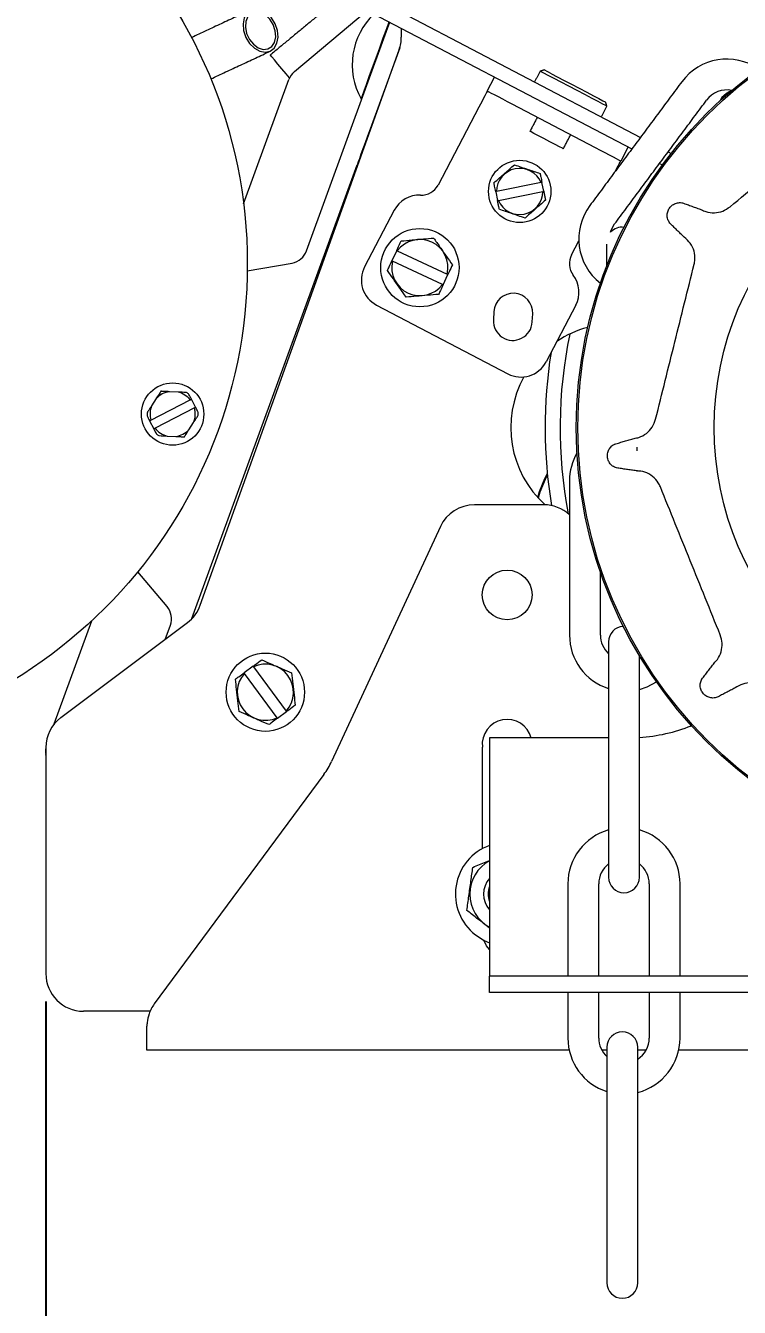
# Model space of a CAD drawing. Extents: x 19.7 to 49.9, y 8.2 to 37.5.
# Drawn here: x 24.67 to 29.41, y 24.63 to 33.14 of the extents above; entities that cross this region are included whole.
import ezdxf

# ---------------------------------------------------------------- set-up
doc = ezdxf.new("R2010")
doc.units = 0
doc.header["$LTSCALE"] = 0.5
doc.header["$MEASUREMENT"] = 0
doc.layers.get('Defpoints').update_dxf_attribs({"linetype": 'CONTINUOUS'})
doc.layers.add('DIM', color=1, linetype='CONTINUOUS')
doc.layers.add('OBJ', color=3, linetype='CONTINUOUS')
doc.styles.add('ROMANS', font='romans.shx', dxfattribs={"width": 0.9, "height": 0.375})
doc.dimstyles.new('GENIE', dxfattribs={"dimscale": 2, "dimtxt": 0.25, "dimasz": 0.156, "dimexe": 0.095, "dimexo": 0.0925, "dimgap": 0.095, "dimtad": 0, "dimtih": 1, "dimtoh": 1, "dimdec": 5, "dimzin": 4, "dimdsep": 46, "dimlunit": 5, "dimtxsty": 'ROMANS', "dimcen": 0.09, "dimadec": 0, "dimazin": 0, "dimtfac": 1, "dimtdec": 5, "dimtofl": 0, "dimtmove": 0, "dimatfit": 3, "dimfxl": 0, "dimfrac": 2, "dimtolj": 1, "dimtzin": 4, "dimarcsym": 0})
doc.dimstyles.new('GENIE1', dxfattribs={"dimscale": 2, "dimtxt": 0.25, "dimasz": 0.156, "dimexe": 0.095, "dimexo": 0.0925, "dimgap": 0.095, "dimtad": 0, "dimtih": 1, "dimtoh": 1, "dimdec": 5, "dimlfac": 1.333333, "dimzin": 4, "dimdsep": 46, "dimlunit": 5, "dimtxsty": 'ROMANS', "dimcen": 0.09, "dimadec": 0, "dimazin": 0, "dimtfac": 1, "dimtdec": 5, "dimtofl": 0, "dimtmove": 0, "dimatfit": 3, "dimfxl": 0, "dimfrac": 2, "dimtolj": 1, "dimtzin": 4, "dimarcsym": 0})

# ---------------------------------------------------------------- blocks, each defined once
blk = doc.blocks.new('*D30')
at = {"layer": 'Defpoints', "color": 0}
for p in [(24.8028, 26.8425), (33.686, 17.835), (33.686, 15.6797)]:
    blk.add_point(p, dxfattribs=at)
at = {"layer": 'DIM', "color": 0, "lineweight": -2}
for p, q in [((24.8028, 26.6575), (24.8028, 15.4897)), ((25.1148, 15.6797), (28.2749, 15.6797)), ((33.374, 15.6797), (30.2139, 15.6797))]:
    blk.add_line(p, q, dxfattribs=at)
at = {"layer": 'DIM', "color": 0}
for points in [[(25.1148, 15.7317), (25.1148, 15.6277), (24.8028, 15.6797)], [(33.374, 15.7317), (33.374, 15.6277), (33.686, 15.6797)]]:
    blk.add_solid(points, dxfattribs=at)
at = {"layer": 'DIM', "color": 0, "insert": (29.2444, 15.6797), "char_height": 0.375, "attachment_point": 5, "style": 'ROMANS'}
blk.add_mtext('\\A1;8 7/8', dxfattribs=at)
blk = doc.blocks.new('*D35')
at = {"layer": 'Defpoints', "color": 0}
for p in [(19.6704, 31.5543), (33.686, 17.835), (33.686, 13.9603)]:
    blk.add_point(p, dxfattribs=at)
at = {"layer": 'DIM', "color": 0, "lineweight": -2}
for p, q in [((19.6704, 31.3693), (19.6704, 13.7703)), ((19.9824, 13.9603), (25.2507, 13.9603)), ((33.374, 13.9603), (28.1057, 13.9603))]:
    blk.add_line(p, q, dxfattribs=at)
at = {"layer": 'DIM', "color": 0}
for points in [[(19.9824, 14.0123), (19.9824, 13.9083), (19.6704, 13.9603)], [(33.374, 14.0123), (33.374, 13.9083), (33.686, 13.9603)]]:
    blk.add_solid(points, dxfattribs=at)
at = {"layer": 'DIM', "color": 0, "insert": (26.6782, 13.9603), "char_height": 0.375, "attachment_point": 5, "style": 'ROMANS'}
blk.add_mtext('\\A1;18 11/16', dxfattribs=at)

msp = doc.modelspace()

# ---------------------------------------------------------------- linework, layer by layer
at = {"layer": 'OBJ', "linetype": 'Continuous', "lineweight": 15}
for p, q in [((26.5188056, 33.5632474), (28.7505184, 32.3945927)), ((26.4747345, 33.4790875), (28.6931889, 32.3173789)), ((26.4527653, 32.8310677), (26.9367327, 33.2371584)), ((27.0648944, 33.0999363), (27.0863274, 33.1588275)), ((27.162815, 33.1187751), (27.162815, 33.0608882)), ((26.5337947, 31.6407535), (27.0648944, 33.0999363)), ((25.828118, 29.2882005), (27.1481942, 32.9766438)), ((27.1524276, 32.9895785), (26.9553451, 32.4480961)), ((26.1156634, 31.9538469), (26.415652, 32.7780618)), ((27.7331962, 32.7015613), (27.7819066, 32.7945821)), ((28.1605979, 32.8163871), (28.1115567, 32.8420687)), ((27.6775281, 32.5952586), (27.4066038, 32.0778903)), ((28.4525363, 32.3248694), (27.8997431, 32.6143508)), ((28.6677924, 32.3306797), (28.6190832, 32.2376589)), ((28.9343648, 32.2983242), (28.9540918, 32.2879896)), ((25.7727607, 29.1989718), (26.8698394, 32.2131693)), ((28.8770363, 32.221101), (28.895779, 32.211292)), ((28.0903841, 32.0946265), (27.7953927, 32.0351908)), ((28.1079123, 32.0369555), (28.0960594, 32.0957716)), ((27.7897174, 32.0340456), (27.8015703, 31.9752295)), ((27.8072456, 31.9763652), (28.1022358, 32.0358103)), ((27.1157038, 31.9103824), (26.9189311, 31.5346197)), ((28.2924908, 31.6139831), (28.3411577, 31.7069194)), ((28.5241076, 31.6846732), (28.5241076, 31.5345259)), ((27.1319074, 31.6425933), (27.1002982, 31.5745783)), ((27.1362627, 31.6405658), (27.4676212, 31.4865699)), ((26.140092, 31.507868), (26.4380401, 31.5604046)), ((27.4360131, 31.4185596), (27.1046535, 31.5725555)), ((27.4403685, 31.4165321), (27.4719765, 31.4845471)), ((26.9982639, 31.2808588), (27.869976, 30.8243764)), ((27.7772204, 31.2373287), (27.7743023, 31.1824079)), ((28.3205097, 31.279479), (28.1237357, 30.9037116)), ((28.0319387, 31.1687176), (28.0348567, 31.2236384)), ((25.5002244, 30.5167742), (25.7615767, 30.651293)), ((25.5363744, 30.6611911), (25.5052837, 30.6128832)), ((25.6804205, 30.703027), (25.6230428, 30.7058007)), ((25.7972855, 30.6021919), (25.7698274, 30.6555404)), ((25.7890347, 30.5979445), (25.5276824, 30.4634257)), ((25.4919736, 30.5125268), (25.5194316, 30.4591783)), ((25.7528871, 30.4535323), (25.7839753, 30.5018355)), ((25.6088386, 30.4116917), (25.6662186, 30.4089227)), ((28.7291077, 30.3136585), (28.7291077, 30.3375003)), ((28.7291077, 30.1752818), (28.7291077, 30.1847623)), ((28.0682131, 30.0042681), (28.0794535, 30.0431332)), ((28.1089226, 29.9549981), (27.6487958, 29.9549981)), ((27.4219415, 29.8100555), (26.7000095, 28.25115)), ((25.6076723, 29.2789922), (25.4132016, 29.5107511)), ((24.8584842, 28.4997765), (25.107817, 29.1848169)), ((24.9028145, 28.5424994), (25.7427402, 29.1724454)), ((25.5951014, 29.0617169), (25.6293787, 29.1558875)), ((28.5384925, 29.0455767), (28.5384925, 28.775577)), ((28.7434914, 28.775577), (28.7434914, 28.9526451)), ((26.1791248, 28.8837149), (26.1187235, 28.8392555)), ((26.1819713, 28.8798476), (26.3985825, 28.5855837)), ((26.3381824, 28.5411196), (26.1215723, 28.8353882)), ((26.3410288, 28.5372523), (26.4014302, 28.5817165)), ((24.8028148, 28.3425), (24.8028148, 26.8424999)), ((27.7008149, 27.672051), (27.7008149, 28.3463344)), ((27.7490091, 28.4075019), (27.7490091, 26.9454986)), ((28.5384925, 28.4075019), (27.7490091, 28.4075019)), ((24.8028148, 28.2925964), (24.8021883, 28.2961445)), ((26.6484128, 28.1640991), (25.5230079, 26.6412286)), ((28.5384925, 27.7515786), (28.5384925, 27.481579)), ((28.7434914, 27.481579), (28.7434914, 27.7515786)), ((27.7490091, 26.9454986), (27.7490091, 26.8255008)), ((27.7490091, 26.7174991), (27.7490091, 26.8255008)), ((28.6890083, 26.8255008), (27.7490091, 26.8255008)), ((29.7805043, 26.8255008), (28.6890083, 26.8255008)), ((28.6890083, 26.7174991), (27.7490091, 26.7174991)), ((29.7805043, 26.7174991), (28.6890083, 26.7174991)), ((25.4948717, 26.5924983), (25.0528141, 26.5924983)), ((25.474064, 26.3350015), (25.474064, 26.4926487)), ((28.2769912, 26.3350015), (25.474064, 26.3350015)), ((28.5274809, 26.3350015), (28.4934711, 26.3350015)), ((28.5274809, 26.3531833), (28.5274809, 26.0831836)), ((28.732481, 26.0831836), (28.732481, 26.3531833)), ((28.7883533, 26.3350015), (28.732481, 26.3350015)), ((33.5530982, 26.3350015), (29.0048332, 26.3350015)), ((28.5274809, 25.0591805), (28.5274809, 24.7891809)), ((28.732481, 24.7891809), (28.732481, 25.0591805))]:
    msp.add_line(p, q, dxfattribs=at)
at = {"layer": 'OBJ', "linetype": 'Continuous', "lineweight": 15, "flags": 128}
for points in [[(26.3252911, 33.1490561), (26.3007535, 33.1892681), (26.2691149, 33.2211167), (26.2334706, 33.2414762), (26.1973113, 33.2483565), (26.1641744, 33.2410913), (26.1373065, 33.2203846), (26.1193336, 33.1882544), (26.1120191, 33.147864), (26.1160788, 33.1031558), (26.1311114, 33.0585134), (26.155649, 33.0183014), (26.1872876, 32.9864528), (26.2229319, 32.9660933), (26.2590924, 32.959213), (26.2922281, 32.9664782), (26.3190971, 32.9871943), (26.3370677, 33.0193151), (26.3443822, 33.0597055), (26.3403249, 33.1044136), (26.3252911, 33.1490561)], [(26.3124738, 33.1430863), (26.2898627, 33.1796469), (26.2605696, 33.2079943), (26.2277695, 33.2250497), (26.1950151, 33.2289639), (26.1658581, 33.2193145), (26.1434559, 33.1971435), (26.1302373, 33.1648537), (26.1276348, 33.1259464), (26.1359314, 33.0846362), (26.1542258, 33.0454097), (26.1805363, 33.0125005), (26.2120129, 32.9894846), (26.2452425, 32.978859), (26.2766265, 32.9817689), (26.3027622, 32.997895), (26.3208196, 33.0255009), (26.3288392, 33.0615922), (26.3259529, 33.1022547), (26.3124738, 33.1430863)], [(26.9308602, 32.7462977), (26.9497401, 32.7981678), (26.9713315, 32.8574908), (26.994751, 32.9218357), (27.0190399, 32.9885741), (27.0432044, 33.0549653), (27.0662543, 33.1182964), (27.0818583, 33.1611648)], [(26.4202221, 32.7889784), (26.3980545, 32.8158051), (26.370573, 32.8490617), (26.3438401, 32.8814078), (26.3207551, 32.9093422), (26.3038182, 32.929833), (26.2948646, 32.9406745), (26.2937218, 32.9420543)], [(28.1378672, 32.8057146), (28.1082643, 32.8212212), (28.0901541, 32.8307016), (28.0845609, 32.8336302)], [(28.5275044, 32.601679), (28.5274739, 32.6016977), (28.5201688, 32.6055275), (28.5004183, 32.6158621), (28.4693699, 32.632129), (28.4288305, 32.653352), (28.3811539, 32.6783202), (28.3291113, 32.7055694), (28.2757276, 32.733532), (28.224105, 32.7605559), (28.1772438, 32.7851017), (28.1378672, 32.8057146)], [(28.1605979, 32.8163871), (28.1984328, 32.7965815), (28.2436103, 32.772918), (28.2932933, 32.7469078), (28.3443597, 32.7201655), (28.3936016, 32.6943806), (28.4379238, 32.6711677), (28.4745407, 32.6519909), (28.501154, 32.6380613), (28.5160892, 32.6302329), (28.5190647, 32.6286747)], [(26.8955984, 32.649419), (26.8974875, 32.6546098), (26.9041883, 32.6730168), (26.9154674, 32.7040112), (26.9308602, 32.7462977)], [(27.7331962, 32.7015613), (27.7321273, 32.6995151), (27.7289594, 32.6934701), (27.7238144, 32.6836424), (27.7168918, 32.6704261), (27.7084556, 32.6543188), (27.698832, 32.6359399), (27.6883883, 32.6159935), (27.6775281, 32.5952586)], [(27.8997431, 32.6143508), (27.8672515, 32.6313593), (27.8360084, 32.64772), (27.8072151, 32.6628042), (27.781977, 32.6760205), (27.7612644, 32.686862), (27.7458739, 32.694925), (27.736397, 32.6998811), (27.7331962, 32.7015613)], [(29.3206709, 32.6856793), (29.2912605, 32.6585709), (29.2803498, 32.639657)], [(29.358812, 32.7089673), (29.3382109, 32.6963893), (29.3250978, 32.6883826), (29.3206709, 32.6856793)], [(26.9553451, 32.4480961), (26.938664, 32.4022615), (26.9226235, 32.3581917), (26.9078409, 32.317576), (26.8948839, 32.2819822), (26.8842501, 32.2527618), (26.8763478, 32.2310507), (26.871482, 32.2176843), (26.8698394, 32.2131693)], [(28.2381661, 32.3185991), (28.2318771, 32.3218938), (28.2129948, 32.3317873), (28.1837933, 32.347078), (28.1477935, 32.3659262), (28.1093379, 32.3860697), (28.0730636, 32.4050587), (28.0433481, 32.4206217), (28.0237724, 32.4308718), (28.0167008, 32.4345795), (28.0166938, 32.4345795)], [(28.6190832, 32.2376589), (28.6158824, 32.2393297), (28.6064054, 32.2442952), (28.591015, 32.2523582), (28.5703024, 32.2631997), (28.5450643, 32.276416), (28.516271, 32.2915002), (28.4850279, 32.3078609), (28.4525363, 32.3248694)], [(26.8698394, 32.2131693), (26.8743531, 32.2115267), (26.8743613, 32.2115267)], [(28.5833755, 32.1694749), (28.5847178, 32.1720374), (28.5943425, 32.1904163), (28.6027787, 32.2065236), (28.6097013, 32.2197399), (28.6148451, 32.2295676), (28.6180131, 32.2356126), (28.6190832, 32.2376589)], [(28.552441, 31.7659937), (28.5546773, 31.7731697), (28.5789509, 31.8196144)], [(28.0794535, 30.0431332), (28.1150215, 30.1291704), (28.1319548, 30.1602868)], [(28.0837983, 30.0406833), (28.1189885, 30.1261807), (28.132782, 30.1519187)], [(28.0721718, 29.9999503), (28.0725649, 30.0015319), (28.0837983, 30.0406833)], [(28.7434914, 28.7288508), (28.7942094, 28.745709), (28.8563742, 28.7786464)], [(27.6542611, 27.099485), (27.713136, 27.0625489), (27.7490091, 27.0472911)], [(27.7490091, 27.0027566), (27.7285041, 27.0273681), (27.70965, 27.0642948)]]:
    msp.add_lwpolyline(points, dxfattribs=at)
at = {"layer": 'OBJ', "linetype": 'Continuous', "lineweight": 15}
for centre, radius in [((22.9054257, 31.5543494), 3.235), ((31.2690086, 30.4675), 2.945), ((31.2690086, 30.4675), 2.9348318), ((31.2690086, 30.4675), 2.0288784), ((27.9488147, 32.0355), 0.207), ((27.2861375, 31.5295629), 0.26), ((25.6446297, 30.5573607), 0.207), ((27.8653147, 29.3563), 0.165), ((26.260077, 28.710485), 0.26)]:
    msp.add_circle(centre, radius, dxfattribs=at)
for centre, radius, start, end in [((27.3019339, 32.8761174), 0.465295, 133.4986834, 209.15742096), ((26.9128147, 33.0608893), 0.25, 340.30797876, 0), ((29.3238571, 32.5419368), 0.3725, 55.34824452, 143.40791772), ((26.5331138, 32.7353084), 0.125, 130, 160), ((29.3238571, 32.5419368), 0.1675, 79.01735934, 143.40791772), ((27.9488147, 32.0355), 0.153422, 22.66933242, 180.11689013), ((27.2822506, 31.8231706), 0.188, 87.50641801, 152.36081014), ((27.2958685, 32.1358742), 0.125, 267.50641801, 332.36081014), ((27.9488147, 32.0355), 0.153422, 202.66933242, 0.11689013), ((28.7134364, 31.7197674), 0.3725, 143.40791772, 232.05098874), ((28.6266073, 31.6952422), 0.1025, 81.90321264, 136.35017), ((27.2861375, 31.5295629), 0.1865064, 346.67317361, 143.47462207), ((26.4163335, 31.6835061), 0.125, 280, 340), ((28.4032266, 31.5559966), 0.125, 152.36081014, 217.21520227), ((27.0854772, 31.4474039), 0.188, 152.36081014, 242.36081014), ((27.2861375, 31.5295629), 0.1865064, 166.67317361, 323.47462207), ((28.1539629, 31.366691), 0.188, 332.36081014, 37.21520227), ((27.9060387, 31.2304853), 0.129, 356.95834204, 176.95834204), ((27.9031203, 31.1755628), 0.129, 176.95834204, 356.95834204), ((28.5782508, 30.4675), 0.689, 104.97537421, 123.77421913), ((31.278007, 30.4673281), 3.061, 168.2823347, 190.76819691), ((27.9571895, 30.9909242), 0.188, 242.36081014, 332.36081014), ((31.278007, 30.4673281), 3.161, 170.91137841, 189.42310479), ((28.5782508, 30.4675), 0.689, 150.76807749, 228.07902609), ((25.6446297, 30.5573607), 0.15, 98.27469629, 136.19572749), ((25.6446297, 30.5573607), 0.15, 38.77217092, 76.19572749), ((25.6446297, 30.5573607), 0.17, 50.43778495, 57.23521189), ((25.6446297, 30.5573607), 0.17, 177.23521189, 184.03263883), ((25.6446297, 30.5573607), 0.15, 158.27469629, 195.69825286), ((25.6446297, 30.5573607), 0.15, 338.27469629, 15.69825286), ((25.6446297, 30.5573607), 0.17, 357.23521189, 4.03263883), ((25.6446297, 30.5573607), 0.15, 218.77217092, 256.19572749), ((25.6446297, 30.5573607), 0.17, 230.43778495, 237.23521189), ((25.6446297, 30.5573607), 0.15, 278.27469629, 316.19572749), ((28.65166, 30.1138522), 0.3725, 150.08283693, 180), ((27.6487961, 29.705), 0.25, 90, 155.15111883), ((28.1089229, 29.705), 0.25, 47.08219237, 90), ((25.5119168, 29.1986416), 0.125, 340, 40), ((25.5927393, 29.3724435), 0.25, 306.86989765, 340.30797876), ((28.640992, 29.0455778), 0.1025, 92.69757808, 180), ((28.65166, 29.0898522), 0.3725, 180, 252.3136042), ((28.65166, 29.0898522), 0.1675, 180, 227.49689446), ((26.260077, 28.710485), 0.1865064, 317.9561887, 114.75763716), ((26.260077, 28.710485), 0.1865064, 137.9561887, 294.75763716), ((25.0528147, 28.3425), 0.25, 126.86989765, 180), ((27.8653147, 28.3645), 0.1655, 15.05930657, 186.3016975), ((28.6690086, 29.5375), 1.13, 273.77936155, 291.78262767), ((24.9252902, 28.3178492), 0.125, 168.46470335, 190), ((26.2463005, 28.4612618), 0.5, 323.53550769, 335.15111883), ((28.6409121, 27.4384825), 0.3725, 105.95923638, 180), ((28.6409121, 27.4384825), 0.3725, 0, 74.01520894), ((27.8653147, 27.3705), 0.3435, 109.79106066, 232.09009293), ((27.8653147, 27.3705), 0.2486751, 117.88528143, 242.11471857), ((28.6409121, 27.4384825), 0.1675, 127.69539919, 180), ((28.6409121, 27.4384825), 0.1675, 0, 52.23551949), ((27.8653147, 27.3705), 0.15625, 138.10404704, 221.89595296), ((27.8653147, 27.3705), 0.12625, 157.10745595, 202.89254405), ((28.640992, 27.4815778), 0.1025, 180, 0), ((25.0528147, 26.8425), 0.25, 180, 270), ((25.7240647, 26.4926483), 0.25, 143.53550769, 160.76721165), ((28.6409121, 26.4144825), 0.3725, 180, 252.27120523), ((28.6409121, 26.4144825), 0.1675, 180, 227.37493887), ((28.6299815, 26.3531825), 0.1025, 0, 180), ((28.6409121, 26.4144825), 0.1675, 303.13973025, 0), ((28.6409121, 26.4144825), 0.3725, 284.23052149, 0), ((28.6299815, 24.7891825), 0.1025, 180, 0)]:
    msp.add_arc(centre, radius, start, end, dxfattribs=at)
for points in [[(26.7617215, 33.3288087), (26.2937218, 32.9420543)], [(26.1641744, 33.2410913), (25.7700879, 33.0573213)], [(25.8981417, 32.7827175), (26.2922281, 32.9664782)], [(28.0845609, 32.8336302), (28.0474488, 32.7627617)], [(28.1115567, 32.8420687), (28.0845609, 32.8336302)], [(29.0247773, 32.7639913), (28.4143565, 31.941818)], [(26.8955984, 32.649419), (26.9002976, 32.6477107)], [(28.4903923, 32.5308105), (28.5275044, 32.601679)], [(28.5275044, 32.601679), (28.5190647, 32.6286747)], [(28.5789509, 31.8196144), (29.1893717, 32.6417877)], [(28.0654041, 32.5276003), (28.0166938, 32.4345795)], [(28.2381661, 32.3185991), (28.2868753, 32.4116199)], [(28.0903841, 32.0946265), (28.0960594, 32.0957716)], [(27.7897174, 32.0340456), (27.7953927, 32.0351908)], [(28.1079123, 32.0369555), (28.1022358, 32.0358103)], [(28.1079123, 32.0369555), (28.1198063, 31.9779328)], [(27.8072456, 31.9763652), (27.8015703, 31.9752295)], [(27.8134642, 31.9162021), (27.8015703, 31.9752295)], [(29.0290822, 31.9597088), (29.1548585, 31.914475)], [(29.0408154, 31.7318266), (28.9449563, 31.8249741)], [(27.1046535, 31.5725555), (27.1002982, 31.5745783)], [(27.1319074, 31.6425933), (27.1362627, 31.6405658)], [(27.4403685, 31.4165321), (27.4360131, 31.4185596)], [(27.4676212, 31.4865699), (27.4719765, 31.4845471)], [(25.6230428, 30.7058007), (25.566829, 30.7085134)], [(25.5052837, 30.6128832), (25.4748267, 30.5655608)], [(25.7839753, 30.5018355), (25.8144324, 30.5491625)], [(25.6662186, 30.4089227), (25.72243, 30.4062099)], [(28.5797711, 30.3581273), (28.7081158, 30.3954576)], [(28.7232106, 30.1806603), (28.5909059, 30.1996775)], [(28.2791595, 30.1138515), (28.2791595, 29.0898531)], [(28.4841596, 29.0898531), (28.4841596, 29.5095637)], [(26.1791248, 28.8837149), (26.1819713, 28.8798476)], [(29.1576581, 28.7983207), (29.2395464, 28.9039617)], [(26.1215723, 28.8353882), (26.1187235, 28.8392555)], [(28.5384925, 28.775577), (28.5384925, 27.7515786)], [(28.7434914, 27.7515786), (28.7434914, 28.775577)], [(29.3780134, 28.7390586), (29.2598002, 28.6766756)], [(26.3410288, 28.5372523), (26.3381824, 28.5411196)], [(26.3985825, 28.5855837), (26.4014302, 28.5817165)], [(28.2684119, 27.4384806), (28.2684119, 26.8255008)], [(28.473412, 26.8255008), (28.473412, 27.4384806)], [(28.8084124, 27.4384806), (28.8084124, 26.8255008)], [(29.0134125, 26.8255008), (29.0134125, 27.4384806)], [(28.2684119, 26.7174991), (28.2684119, 26.4144822)], [(28.473412, 26.4144822), (28.473412, 26.7174991)], [(28.8084124, 26.7174991), (28.8084124, 26.4144822)], [(29.0134125, 26.4144822), (29.0134125, 26.7174991)], [(28.5274809, 26.0831836), (28.5274809, 25.0591805)], [(28.732481, 25.0591805), (28.732481, 26.0831836)]]:
    msp.add_open_spline(points, degree=1, dxfattribs=at)
for points, knots in [([(29.3451862, 31.9337409), (29.4805165, 32.0473778), (29.7513264, 32.274777), (30.0221373, 32.5021753), (30.1576175, 32.6159372)], [0, 0, 0, 0, 0.499724082, 1, 1, 1, 1]), ([(27.7778234, 32.0930683), (27.8018964, 32.1142857), (27.8471083, 32.1541343), (27.892126, 32.1938111), (27.9131741, 32.2123621)], [0, 0, 0, 0, 0.532448195, 1, 1, 1, 1]), ([(27.9131741, 32.2123621), (27.9435864, 32.2021274), (28.0007061, 32.182905), (28.0575752, 32.1637504), (28.0841655, 32.1547943)], [0, 0, 0, 0, 0.532430462, 1, 1, 1, 1]), ([(27.7897174, 32.0340456), (27.787251, 32.046286), (27.7832404, 32.0661905), (27.7793294, 32.0855962), (27.7778234, 32.0930683)], [0, 0, 0, 0, 0.614955339, 1, 1, 1, 1]), ([(28.0841655, 32.1547943), (28.0856714, 32.1473222), (28.0895825, 32.1279165), (28.0935931, 32.108012), (28.0960594, 32.0957716)], [0, 0, 0, 0, 0.385044661, 1, 1, 1, 1]), ([(27.9844556, 31.8586343), (27.9540439, 31.8688737), (27.8969269, 31.8881045), (27.8400549, 31.9072504), (27.8134642, 31.9162021)], [0, 0, 0, 0, 0.532446701, 1, 1, 1, 1]), ([(28.1198063, 31.9779328), (28.0957335, 31.9567136), (28.0505227, 31.9168622), (28.0055039, 31.8771851), (27.9844556, 31.8586343)], [0, 0, 0, 0, 0.532456074, 1, 1, 1, 1]), ([(28.9449563, 31.8249741), (28.9399337, 31.83313), (28.9299813, 31.8492911), (28.9261725, 31.8785601), (28.9317517, 31.9071841), (28.9466207, 31.9322786), (28.9687796, 31.9509328), (28.9957021, 31.9611853), (29.0165113, 31.9619266), (29.0273884, 31.9600076), (29.0290822, 31.9597088)], [0, 0, 0, 0, 0.14377263, 0.28489178, 0.422617184, 0.5581269, 0.693834816, 0.831960122, 0.973832623, 1, 1, 1, 1]), ([(29.1548585, 31.914475), (29.1646482, 31.9098653), (29.1916015, 31.8971738), (29.2407908, 31.8911176), (29.2979905, 31.9013558), (29.3294344, 31.9229322), (29.3451862, 31.9337409)], [0, 0, 0, 0, 0.159972852, 0.440440164, 0.719688751, 1, 1, 1, 1]), ([(27.1319074, 31.6425933), (27.134448, 31.64806), (27.1444938, 31.6696756), (27.1543572, 31.6908991), (27.1617261, 31.7067551)], [0, 0, 0, 0, 0.252902067, 1, 1, 1, 1]), ([(27.1617261, 31.7067551), (27.1856426, 31.7088776), (27.2341838, 31.7131853), (27.3076005, 31.7197066), (27.3547948, 31.7238977), (27.3773835, 31.7259037)], [0, 0, 0, 0, 0.336153271, 0.682262862, 1, 1, 1, 1]), ([(27.3773835, 31.7259037), (27.3911804, 31.7062525), (27.4191826, 31.6663687), (27.4615388, 31.6060474), (27.4887641, 31.5672696), (27.5017953, 31.548709)], [0, 0, 0, 0, 0.3361548327, 0.6822563891, 1, 1, 1, 1]), ([(29.1070563, 31.5523603), (29.1089431, 31.5620731), (29.1144955, 31.5906563), (29.1088063, 31.6396347), (29.0846053, 31.6935649), (29.0553951, 31.7190875), (29.0408154, 31.7318266)], [0, 0, 0, 0, 0.1462741568, 0.4304652715, 0.7157269418, 1, 1, 1, 1]), ([(27.0704794, 31.5104165), (27.0743092, 31.5186562), (27.0841413, 31.5398102), (27.0941736, 31.5613988), (27.1002982, 31.5745783)], [0, 0, 0, 0, 0.389514193, 1, 1, 1, 1]), ([(27.1948912, 31.3332217), (27.1810942, 31.3528729), (27.1530921, 31.3927568), (27.1107359, 31.453078), (27.0835106, 31.4918558), (27.0704794, 31.5104165)], [0, 0, 0, 0, 0.3361548327, 0.6822563891, 1, 1, 1, 1]), ([(27.5017953, 31.548709), (27.4944263, 31.5328529), (27.4845629, 31.5116294), (27.4745171, 31.4900138), (27.4719765, 31.4845471)], [0, 0, 0, 0, 0.747097933, 1, 1, 1, 1]), ([(28.8507681, 30.5229177), (28.8934593, 30.6943976), (28.9788884, 31.0375451), (29.0643181, 31.3806927), (29.1070563, 31.5523603)], [0, 0, 0, 0, 0.4997264666, 1, 1, 1, 1]), ([(27.4403685, 31.4165321), (27.434243, 31.4033545), (27.4242083, 31.381767), (27.4143781, 31.3606117), (27.4105485, 31.3523703)], [0, 0, 0, 0, 0.61043041, 1, 1, 1, 1]), ([(27.4105485, 31.3523703), (27.3866325, 31.3502479), (27.3380913, 31.34594), (27.2646746, 31.339419), (27.2174798, 31.3352278), (27.1948912, 31.3332217)], [0, 0, 0, 0, 0.336147982, 0.682262888, 1, 1, 1, 1]), ([(25.566829, 30.7085134), (25.5650003, 30.7056711), (25.5550236, 30.6901647), (25.5447582, 30.6742162), (25.5363744, 30.6611911)], [0, 0, 0, 0, 0.1832982485, 1, 1, 1, 1]), ([(25.7366319, 30.7003143), (25.7354444, 30.7003721), (25.7170534, 30.7012684), (25.6981259, 30.702177), (25.6804205, 30.703027)], [0, 0, 0, 0, 0.0645661232, 1, 1, 1, 1]), ([(25.7698274, 30.6555404), (25.7696068, 30.6559691), (25.7639188, 30.6670225), (25.7583034, 30.6779336), (25.7529058, 30.6884215)], [0, 0, 0, 0, 0.038786542, 1, 1, 1, 1]), ([(25.7615767, 30.651293), (25.7627726, 30.6519096), (25.7655223, 30.6533273), (25.7682731, 30.6547414), (25.7698274, 30.6555404)], [0, 0, 0, 0, 0.434935289, 1, 1, 1, 1]), ([(25.7972855, 30.6021919), (25.7957311, 30.6013929), (25.7929803, 30.5999788), (25.7902306, 30.5985611), (25.7890347, 30.5979445)], [0, 0, 0, 0, 0.565064711, 1, 1, 1, 1]), ([(25.8142094, 30.5693155), (25.8129944, 30.571675), (25.8074042, 30.5825316), (25.801728, 30.5935602), (25.7972855, 30.6021919)], [0, 0, 0, 0, 0.217340123, 1, 1, 1, 1]), ([(25.4750496, 30.5454032), (25.4804486, 30.5349172), (25.4860654, 30.5240081), (25.491753, 30.5129555), (25.4919736, 30.5125268)], [0, 0, 0, 0, 0.9612103, 1, 1, 1, 1]), ([(25.4919736, 30.5125268), (25.4935276, 30.5133282), (25.496277, 30.5147461), (25.4990283, 30.5161597), (25.5002244, 30.5167742)], [0, 0, 0, 0, 0.56523996, 1, 1, 1, 1]), ([(28.7081158, 30.3954576), (28.7187449, 30.397485), (28.7480084, 30.4030666), (28.7913651, 30.4270735), (28.8316189, 30.4689802), (28.844377, 30.5049161), (28.8507681, 30.5229177)], [0, 0, 0, 0, 0.159977534, 0.440441823, 0.719696468, 1, 1, 1, 1]), ([(25.5276824, 30.4634257), (25.5264863, 30.4628112), (25.5237351, 30.4613976), (25.5209857, 30.4599797), (25.5194316, 30.4591783)], [0, 0, 0, 0, 0.43476004, 1, 1, 1, 1]), ([(25.5194316, 30.4591783), (25.523875, 30.4505471), (25.5295522, 30.4395193), (25.5351391, 30.4286615), (25.5363532, 30.4263019)], [0, 0, 0, 0, 0.782681779, 1, 1, 1, 1]), ([(25.5526272, 30.4144091), (25.5538146, 30.4143512), (25.5722057, 30.413455), (25.5911332, 30.412544), (25.6088386, 30.4116917)], [0, 0, 0, 0, 0.064565874, 1, 1, 1, 1]), ([(25.72243, 30.4062099), (25.7242588, 30.4090506), (25.7342397, 30.4245542), (25.7445037, 30.4405045), (25.7528871, 30.4535323)], [0, 0, 0, 0, 0.18322784, 1, 1, 1, 1]), ([(28.5909059, 30.1996775), (28.5820494, 30.203322), (28.564498, 30.2105445), (28.5442153, 30.2319876), (28.5319043, 30.2584252), (28.5291812, 30.2874668), (28.536143, 30.3155838), (28.5519026, 30.3396968), (28.5682967, 30.3525344), (28.5782254, 30.3573739), (28.5797711, 30.3581273)], [0, 0, 0, 0, 0.143756075, 0.284889709, 0.422612119, 0.558135848, 0.693843015, 0.831951073, 0.973837344, 1, 1, 1, 1]), ([(28.8822881, 30.0744045), (28.878105, 30.0833724), (28.8657959, 30.1097608), (28.8324036, 30.1460405), (28.7811274, 30.1754488), (28.7424936, 30.1789252), (28.7232106, 30.1806603)], [0, 0, 0, 0, 0.1462927, 0.430468212, 0.715733534, 1, 1, 1, 1]), ([(29.2800365, 29.0909278), (29.2137816, 29.2547515), (29.0811996, 29.5825773), (28.948616, 29.9104026), (28.8822881, 30.0744045)], [0, 0, 0, 0, 0.499727737, 1, 1, 1, 1]), ([(29.2395464, 28.9039617), (29.2469551, 28.9118492), (29.267352, 28.9335643), (29.288314, 28.9784738), (29.2962502, 29.0360369), (29.2854478, 29.0726081), (29.2800365, 29.0909278)], [0, 0, 0, 0, 0.159985611, 0.440453776, 0.71970342, 1, 1, 1, 1]), ([(26.1791248, 28.8837149), (26.1839796, 28.8872888), (26.203175, 28.9014199), (26.2220233, 28.9152938), (26.2361047, 28.9256587)], [0, 0, 0, 0, 0.252913572, 1, 1, 1, 1]), ([(26.2361047, 28.9256587), (26.2581, 28.91603), (26.3027421, 28.8964872), (26.3702611, 28.8669312), (26.413664, 28.8479284), (26.434438, 28.8388331)], [0, 0, 0, 0, 0.336151644, 0.682262092, 1, 1, 1, 1]), ([(26.0617447, 28.7973116), (26.0690622, 28.8026994), (26.0878467, 28.8165301), (26.1070195, 28.8306413), (26.1187235, 28.8392555)], [0, 0, 0, 0, 0.389550955, 1, 1, 1, 1]), ([(26.0857156, 28.5821388), (26.0830579, 28.6060013), (26.0776635, 28.6544333), (26.0694987, 28.7276837), (26.0642547, 28.774773), (26.0617447, 28.7973116)], [0, 0, 0, 0, 0.336148121, 0.682257793, 1, 1, 1, 1]), ([(26.434438, 28.8388331), (26.4370965, 28.8149706), (26.4424924, 28.7665372), (26.4506539, 28.6932849), (26.4558995, 28.6461941), (26.4584101, 28.6236556)], [0, 0, 0, 0, 0.336141345, 0.682264167, 1, 1, 1, 1]), ([(29.2598002, 28.6766756), (29.2504929, 28.6744199), (29.2320485, 28.6699499), (29.2030365, 28.6753722), (29.1775359, 28.6895223), (29.1582615, 28.7114174), (29.1473696, 28.7382582), (29.1459399, 28.7670302), (29.151663, 28.7870508), (29.1568503, 28.7968022), (29.1576581, 28.7983207)], [0, 0, 0, 0, 0.143753974, 0.284877945, 0.422599053, 0.558128141, 0.693836433, 0.831954657, 0.973832812, 1, 1, 1, 1]), ([(29.569166, 28.7466007), (29.5605106, 28.751396), (29.535041, 28.7655068), (29.4867038, 28.775238), (29.4279328, 28.7688876), (29.394634, 28.7489901), (29.3780134, 28.7390586)], [0, 0, 0, 0, 0.14628315, 0.430457438, 0.715722342, 1, 1, 1, 1]), ([(26.4584101, 28.6236556), (26.4443295, 28.6132895), (26.425483, 28.5994147), (26.406285, 28.5852887), (26.4014302, 28.5817165)], [0, 0, 0, 0, 0.747115123, 1, 1, 1, 1]), ([(26.2840489, 28.4953085), (26.2620538, 28.5049391), (26.2174129, 28.5244853), (26.1498931, 28.554041), (26.10649, 28.5730435), (26.0857156, 28.5821388)], [0, 0, 0, 0, 0.336157295, 0.682259925, 1, 1, 1, 1]), ([(26.3410288, 28.5372523), (26.3293244, 28.5286382), (26.3101511, 28.5145273), (26.2913664, 28.5006963), (26.2840489, 28.4953085)], [0, 0, 0, 0, 0.610454107, 1, 1, 1, 1]), ([(27.6375566, 27.5478668), (27.6670808, 27.5598498), (27.7038838, 27.5747868), (27.7415581, 27.5900767), (27.7490091, 27.5931007)], [0, 0, 0, 0, 0.802226216, 1, 1, 1, 1]), ([(27.5978303, 27.2619382), (27.6022194, 27.2935324), (27.6111271, 27.3576536), (27.6246549, 27.4550031), (27.6333638, 27.5176883), (27.6375566, 27.5478668)], [0, 0, 0, 0, 0.3349731542, 0.6798350679, 1, 1, 1, 1]), ([(27.7490091, 27.1442073), (27.7323443, 27.1571848), (27.6914117, 27.1890608), (27.6406019, 27.2286317), (27.60739, 27.254494), (27.5978303, 27.2619382)], [0, 0, 0, 0, 0.328426075, 0.806694316, 1, 1, 1, 1]), ([(25.4880172, 26.5750017), (25.4825974, 26.5555636), (25.4748685, 26.5278438), (25.4742491, 26.500745), (25.474064, 26.4926487)], [0, 0, 0, 0, 0.701234768, 1, 1, 1, 1])]:
    msp.add_open_spline(points, degree=3, knots=knots, dxfattribs=at)

# ---------------------------------------------------------------- dimensions: what is measured, and where the dimension line sits
at = {"layer": 'DIM'}
for base, p1, dimstyle, picture, middle in [((33.6859649, 13.9603013), (19.6704257, 31.5543494), 'GENIE1', '*D35', (26.6781953, 13.9603013)), ((33.6859649, 15.6796888), (24.8028148, 26.8424999), 'GENIE', '*D30', (29.2443899, 15.6796888))]:
    dim = msp.add_linear_dim(base=base, p1=p1, p2=(33.6859649, 17.834999), dimstyle=dimstyle, override={"dimse1": 0, "dimse2": 1}, dxfattribs=at)
    dim.commit()
    dim.dimension.update_dxf_attribs({"geometry": picture, "text_midpoint": middle})

doc.saveas('drawing.dxf')
